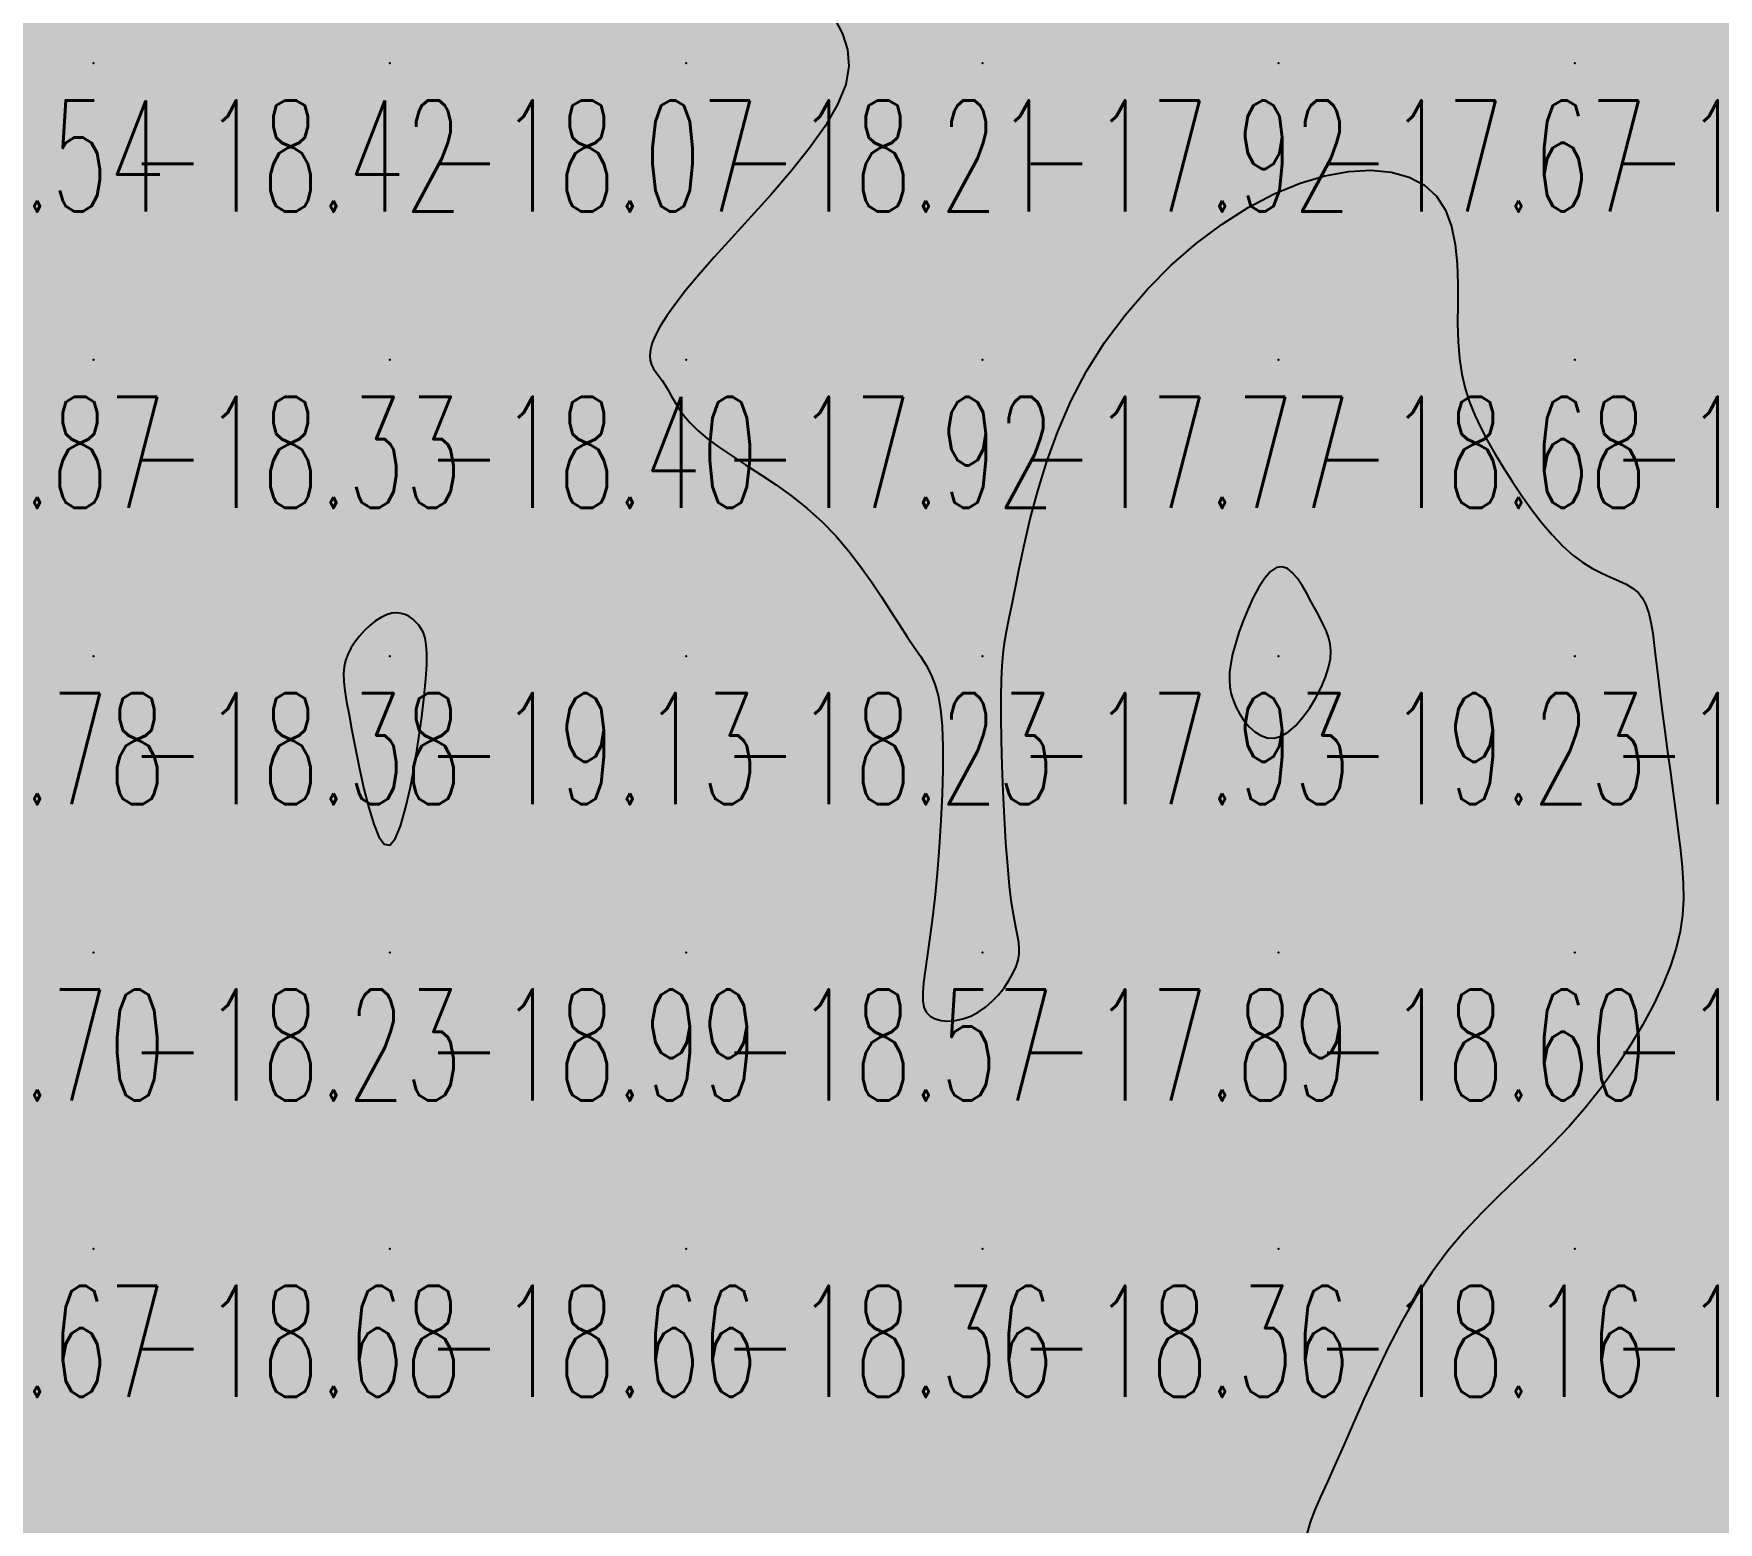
# Model space of a CAD drawing. Header units: millimetres. Extents: x 88261 to 90953, y 390274 to 392322.
# Drawn here: x 89418.2 to 89475.1, y 390968 to 391018.2 of the extents above; entities that cross this region are included whole.
import ezdxf
from ezdxf.enums import TextEntityAlignment as Align

# ---------------------------------------------------------------- set-up
doc = ezdxf.new("R2010")
doc.units = ezdxf.units.MM
doc.header["$LTSCALE"] = 25
for name, color, linetype in [('CN_03_00', 7, 'Continuous'), ('COTEAlt', 7, 'Continuous'), ('TN_COLORIAGE', 7, 'Continuous')]:
    doc.layers.add(name, color=color, linetype=linetype)
doc.styles.add('Simplex 1.0', font='Simplex.shx', dxfattribs={"width": 0.99, "height": 2.5})
doc.styles.get("Standard").update_dxf_attribs({"font": 'times.ttf'})

# ---------------------------------------------------------------- blocks, each defined once
blk = doc.blocks.new('COTE')
at = {"color": 0}
blk.add_point((0, 0), dxfattribs=at)
at = {"layer": 'COTEAlt'}
blk.add_attdef('ALT', text='', height=3.75, dxfattribs=at).set_placement((1.25, -1.25), align=Align.TOP_LEFT)

msp = doc.modelspace()

# ---------------------------------------------------------------- linework, layer by layer
at = {"layer": 'CN_03_00', "elevation": -18, "flags": 128}
msp.add_lwpolyline([(89445.261, 391018.748), (89445.524, 391018.237), (89445.695, 391017.706), (89445.743, 391017.141), (89445.639, 391016.525), (89445.365, 391015.847), (89444.942, 391015.12), (89444.406, 391014.361), (89443.789, 391013.587), (89443.126, 391012.816), (89442.45, 391012.065), (89441.796, 391011.352), (89441.196, 391010.693), (89440.679, 391010.104), (89440.245, 391009.582), (89439.887, 391009.122), (89439.601, 391008.719), (89439.38, 391008.368), (89439.217, 391008.065), (89439.108, 391007.803), (89439.046, 391007.579), (89439.025, 391007.385), (89439.04, 391007.218), (89439.084, 391007.069), (89439.152, 391006.932), (89439.238, 391006.801), (89439.336, 391006.67), (89439.44, 391006.532), (89439.544, 391006.38), (89439.646, 391006.21), (89439.751, 391006.021), (89439.869, 391005.815), (89440.008, 391005.593), (89440.178, 391005.357), (89440.389, 391005.107), (89440.648, 391004.847), (89440.965, 391004.576), (89441.346, 391004.295), (89441.782, 391004.002), (89442.259, 391003.693), (89442.766, 391003.364), (89443.289, 391003.012), (89443.817, 391002.632), (89444.335, 391002.221), (89444.833, 391001.775), (89445.299, 391001.293), (89445.732, 391000.786), (89446.133, 391000.265), (89446.504, 390999.742), (89446.847, 390999.231), (89447.161, 390998.743), (89447.449, 390998.292), (89447.711, 390997.889), (89447.949, 390997.54), (89448.162, 390997.23), (89448.35, 390996.934), (89448.512, 390996.63), (89448.648, 390996.295), (89448.756, 390995.906), (89448.837, 390995.439), (89448.889, 390994.872), (89448.914, 390994.19), (89448.912, 390993.413), (89448.889, 390992.568), (89448.846, 390991.685), (89448.788, 390990.791), (89448.719, 390989.915), (89448.64, 390989.084), (89448.556, 390988.327), (89448.47, 390987.666), (89448.389, 390987.099), (89448.318, 390986.617), (89448.265, 390986.214), (89448.235, 390985.881), (89448.236, 390985.609), (89448.274, 390985.392), (89448.355, 390985.22), (89448.483, 390985.088), (89448.652, 390984.993), (89448.856, 390984.936), (89449.086, 390984.918), (89449.334, 390984.937), (89449.593, 390984.994), (89449.855, 390985.088), (89450.111, 390985.221), (89450.356, 390985.39), (89450.585, 390985.589), (89450.794, 390985.81), (89450.982, 390986.046), (89451.146, 390986.288), (89451.281, 390986.53), (89451.386, 390986.762), (89451.457, 390986.977), (89451.492, 390987.173), (89451.497, 390987.363), (89451.475, 390987.567), (89451.433, 390987.805), (89451.376, 390988.095), (89451.309, 390988.456), (89451.238, 390988.909), (89451.168, 390989.473), (89451.104, 390990.157), (89451.046, 390990.939), (89450.997, 390991.786), (89450.955, 390992.665), (89450.923, 390993.545), (89450.9, 390994.393), (89450.887, 390995.177), (89450.884, 390995.864), (89450.893, 390996.433), (89450.914, 390996.905), (89450.948, 390997.313), (89450.997, 390997.688), (89451.061, 390998.062), (89451.142, 390998.468), (89451.241, 390998.939), (89451.358, 390999.505), (89451.496, 391000.191), (89451.663, 391000.984), (89451.867, 391001.864), (89452.118, 391002.811), (89452.424, 391003.803), (89452.794, 391004.82), (89453.237, 391005.842), (89453.762, 391006.848), (89454.374, 391007.819), (89455.064, 391008.745), (89455.818, 391009.616), (89456.624, 391010.424), (89457.469, 391011.159), (89458.339, 391011.812), (89459.221, 391012.375), (89460.103, 391012.839), (89460.971, 391013.197), (89461.813, 391013.447), (89462.615, 391013.591), (89463.365, 391013.629), (89464.049, 391013.564), (89464.656, 391013.395), (89465.171, 391013.124), (89465.582, 391012.752), (89465.882, 391012.283), (89466.084, 391011.734), (89466.207, 391011.123), (89466.27, 391010.472), (89466.293, 391009.798), (89466.294, 391009.123), (89466.292, 391008.465), (89466.306, 391007.844), (89466.353, 391007.275), (89466.434, 391006.752), (89466.547, 391006.267), (89466.692, 391005.809), (89466.867, 391005.369), (89467.071, 391004.936), (89467.302, 391004.502), (89467.559, 391004.055), (89467.841, 391003.591), (89468.144, 391003.115), (89468.463, 391002.64), (89468.796, 391002.176), (89469.138, 391001.733), (89469.484, 391001.323), (89469.833, 391000.956), (89470.178, 391000.643), (89470.517, 391000.391), (89470.845, 391000.191), (89471.159, 391000.03), (89471.454, 390999.897), (89471.728, 390999.777), (89471.976, 390999.659), (89472.194, 390999.53), (89472.379, 390999.377), (89472.528, 390999.188), (89472.646, 390998.961), (89472.739, 390998.69), (89472.813, 390998.374), (89472.875, 390998.008), (89472.93, 390997.592), (89472.984, 390997.12), (89473.045, 390996.591), (89473.116, 390996.003), (89473.197, 390995.368), (89473.285, 390994.698), (89473.377, 390994.007), (89473.471, 390993.308), (89473.564, 390992.614), (89473.654, 390991.937), (89473.738, 390991.292), (89473.812, 390990.688), (89473.871, 390990.117), (89473.907, 390989.568), (89473.911, 390989.031), (89473.878, 390988.495), (89473.8, 390987.949), (89473.669, 390987.382), (89473.478, 390986.782), (89473.221, 390986.144), (89472.903, 390985.473), (89472.53, 390984.78), (89472.108, 390984.076), (89471.643, 390983.372), (89471.142, 390982.677), (89470.609, 390982.002), (89470.052, 390981.358), (89469.476, 390980.751), (89468.888, 390980.171), (89468.293, 390979.604), (89467.697, 390979.034), (89467.106, 390978.447), (89466.525, 390977.829), (89465.961, 390977.166), (89465.419, 390976.442), (89464.904, 390975.649), (89464.418, 390974.805), (89463.962, 390973.932), (89463.536, 390973.052), (89463.141, 390972.189), (89462.778, 390971.366), (89462.448, 390970.605), (89462.151, 390969.93), (89461.889, 390969.355), (89461.662, 390968.862), (89461.472, 390968.424), (89461.318, 390968.015), (89461.201, 390967.609)], dxfattribs=at)
at = {"layer": 'CN_03_00', "elevation": -19, "flags": 128}
for points in [[(89461.995, 390997.144), (89462.011, 390997.408), (89461.988, 390997.65), (89461.933, 390997.878), (89461.851, 390998.1), (89461.746, 390998.324), (89461.624, 390998.556), (89461.49, 390998.804), (89461.349, 390999.072), (89461.201, 390999.348), (89461.047, 390999.614), (89460.886, 390999.854), (89460.718, 391000.051), (89460.544, 391000.189), (89460.362, 391000.251), (89460.173, 391000.221), (89459.978, 391000.088), (89459.781, 390999.864), (89459.585, 390999.567), (89459.395, 390999.217), (89459.216, 390998.832), (89459.053, 390998.429), (89458.909, 390998.028), (89458.789, 390997.646), (89458.697, 390997.299), (89458.633, 390996.985), (89458.596, 390996.698), (89458.588, 390996.434), (89458.606, 390996.188), (89458.651, 390995.953), (89458.722, 390995.725), (89458.82, 390995.499), (89458.943, 390995.272), (89459.089, 390995.053), (89459.256, 390994.852), (89459.442, 390994.682), (89459.645, 390994.554), (89459.863, 390994.479), (89460.093, 390994.468), (89460.332, 390994.533), (89460.579, 390994.68), (89460.827, 390994.899), (89461.069, 390995.174), (89461.297, 390995.49), (89461.505, 390995.831), (89461.686, 390996.182), (89461.832, 390996.528), (89461.937, 390996.852), (89461.995, 390997.144)], [(89431.467, 390996.471), (89431.495, 390996.943), (89431.499, 390997.319), (89431.48, 390997.613), (89431.442, 390997.84), (89431.385, 390998.016), (89431.313, 390998.156), (89431.227, 390998.275), (89431.13, 390998.385), (89431.021, 390998.484), (89430.901, 390998.569), (89430.77, 390998.636), (89430.628, 390998.679), (89430.476, 390998.696), (89430.312, 390998.682), (89430.139, 390998.632), (89429.956, 390998.544), (89429.767, 390998.423), (89429.579, 390998.273), (89429.397, 390998.101), (89429.226, 390997.911), (89429.07, 390997.71), (89428.936, 390997.503), (89428.829, 390997.296), (89428.753, 390997.091), (89428.707, 390996.878), (89428.689, 390996.645), (89428.699, 390996.379), (89428.733, 390996.066), (89428.792, 390995.694), (89428.872, 390995.251), (89428.973, 390994.722), (89429.092, 390994.105), (89429.227, 390993.435), (89429.376, 390992.759), (89429.536, 390992.12), (89429.706, 390991.565), (89429.883, 390991.139), (89430.064, 390990.887), (89430.248, 390990.854), (89430.431, 390991.07), (89430.611, 390991.502), (89430.784, 390992.102), (89430.945, 390992.819), (89431.093, 390993.605), (89431.222, 390994.411), (89431.33, 390995.188), (89431.412, 390995.888), (89431.467, 390996.471)]]:
    msp.add_lwpolyline(points, close=True, dxfattribs=at)
at = {"layer": 'TN_COLORIAGE', "color": 203}
for points in [[(89410.249, 391017.239, -18.445), (89420.249, 391017.239, -18.445), (89420.249, 391027.239, -18.445)], [(89410.249, 391027.239, -18.445), (89410.249, 391017.239, -18.445), (89420.249, 391027.239, -18.445)], [(89420.249, 391017.239, -18.192), (89430.249, 391017.239, -18.192), (89430.249, 391027.239, -18.192)], [(89420.249, 391027.239, -18.192), (89420.249, 391017.239, -18.192), (89430.249, 391027.239, -18.192)], [(89430.249, 391017.239, -18.148), (89440.249, 391017.239, -18.148), (89440.249, 391027.239, -18.148)], [(89430.249, 391027.239, -18.148), (89430.249, 391017.239, -18.148), (89440.249, 391027.239, -18.148)], [(89440.249, 391017.239, -18), (89443.281, 391020.272, -18), (89440.249, 391027.239, -18), (89442.571, 391027.239, -18)], [(89443.281, 391020.272, -18.214), (89447.577, 391017.239, -18.214), (89440.249, 391017.239, -18.214)], [(89410.249, 391017.239, -18), (89410.249, 391009.121, -18), (89420.249, 391017.239, -18), (89412.544, 391009.534, -18)], [(89420.249, 391017.239, -18), (89412.544, 391009.534, -18), (89420.249, 391007.239, -18), (89413.027, 391007.239, -18)], [(89420.249, 391007.239, -18.074), (89430.249, 391007.239, -18.074), (89430.249, 391017.239, -18.074)], [(89420.249, 391017.239, -18.074), (89420.249, 391007.239, -18.074), (89430.249, 391017.239, -18.074)], [(89430.249, 391007.239, -18), (89438.606, 391007.239, -18), (89440.249, 391017.239, -18), (89440.249, 391009.921, -18)], [(89430.249, 391017.239, -18.214), (89430.249, 391007.239, -18.214), (89440.249, 391017.239, -18.214)], [(89440.249, 391009.921, -18.214), (89447.577, 391017.239, -18.214), (89440.249, 391017.239, -18.214)], [(89460.249, 391013.994, -18.677), (89452.794, 391007.239, -18.677), (89460.249, 391007.239, -18.677)], [(89466.829, 391013.82, -18.677), (89460.249, 391013.994, -18.677), (89460.249, 391007.239, -18.677)], [(89465.928, 391007.239, -18.677), (89466.829, 391013.82, -18.677), (89460.249, 391007.239, -18.677)], [(89410.249, 390997.239, -18.325), (89420.249, 390997.239, -18.325), (89420.249, 391007.239, -18.325)], [(89410.249, 390997.239, -18), (89410.249, 391005.852, -18), (89420.249, 391007.239, -18), (89413.027, 391007.239, -18)], [(89430.249, 390999.053, -18.376), (89428.488, 390997.239, -18.376), (89430.249, 391007.239, -18.376), (89420.249, 390997.239, -18.376)], [(89420.249, 391007.239, -18.398), (89420.249, 390997.239, -18.398), (89430.249, 391007.239, -18.398)], [(89430.249, 390999.053, -18), (89431.349, 390998.34, -18), (89430.249, 391007.239, -18), (89439.603, 391006.593, -18)], [(89439.603, 391006.593, -18.398), (89438.606, 391007.239, -18.398), (89430.249, 391007.239, -18.398)], [(89460.249, 391001.384, -18), (89458.484, 390997.239, -18), (89460.249, 391007.239, -18), (89450.765, 390997.239, -18)], [(89450.765, 390997.239, -18.677), (89451.147, 390998.138, -18.677), (89460.249, 391007.239, -18.677)], [(89452.794, 391007.239, -18.677), (89451.147, 390998.138, -18.677), (89460.249, 391007.239, -18.677)], [(89460.249, 391001.384, -18), (89461.56, 390998.55, -18), (89460.249, 391007.239, -18), (89467.295, 391004.285, -18)], [(89467.295, 391004.285, -18.677), (89465.928, 391007.239, -18.677), (89460.249, 391007.239, -18.677)], [(89431.719, 390997.239, -18), (89431.349, 390998.34, -18), (89440.249, 390997.239, -18), (89439.603, 391006.593, -18)], [(89439.603, 391006.593, -18.226), (89440.249, 391004.669, -18.226), (89440.249, 390997.239, -18.226)], [(89445.195, 391002.185, -18.226), (89440.249, 391004.669, -18.226), (89440.249, 390997.239, -18.226)], [(89462.453, 390997.239, -18), (89461.56, 390998.55, -18), (89470.249, 390997.239, -18), (89467.295, 391004.285, -18)], [(89467.295, 391004.285, -18.192), (89470.249, 390999.951, -18.192), (89470.249, 390997.239, -18.192)], [(89445.195, 391002.185, -18.226), (89447.969, 390997.239, -18.226), (89440.249, 390997.239, -18.226)], [(89472.777, 390999.768, -18.192), (89470.249, 390999.951, -18.192), (89470.249, 390997.239, -18.192)], [(89472.777, 390999.768, -18.192), (89472.916, 390997.239, -18.192), (89470.249, 390997.239, -18.192)], [(89410.249, 390987.239, -18.376), (89420.249, 390987.239, -18.376), (89420.249, 390997.239, -18.376)], [(89410.249, 390997.239, -18.376), (89410.249, 390987.239, -18.376), (89420.249, 390997.239, -18.376)], [(89428.488, 390997.239, -18.229), (89428.775, 390995.765, -18.229), (89420.249, 390997.239, -18.229), (89420.249, 390987.239, -18.229)], [(89430.249, 390987.239, -18.226), (89440.249, 390987.239, -18.226), (89440.249, 390997.239, -18.226)], [(89430.249, 390988.03, -18.226), (89431.719, 390997.239, -18.226), (89430.249, 390987.239, -18.226), (89440.249, 390997.239, -18.226)], [(89440.249, 390987.239, -18), (89449.197, 390996.188, -18), (89440.249, 390997.239, -18), (89447.969, 390997.239, -18)], [(89458.484, 390997.239, -18), (89450.765, 390997.239, -18), (89458.546, 390995.537, -18), (89451.099, 390988.089, -18)], [(89460.249, 390987.239, -18.192), (89470.249, 390987.239, -18.192), (89470.249, 390997.239, -18.192)], [(89460.249, 390993.606, -18.192), (89462.453, 390997.239, -18.192), (89460.249, 390987.239, -18.192), (89470.249, 390997.239, -18.192)], [(89470.249, 390987.239, -18), (89473.828, 390990.819, -18), (89470.249, 390997.239, -18), (89472.916, 390997.239, -18)], [(89448.578, 390987.239, -18.569), (89449.197, 390996.188, -18.569), (89440.249, 390987.239, -18.569)], [(89430.249, 390988.03, -18.229), (89428.775, 390995.765, -18.229), (89430.249, 390987.239, -18.229), (89420.249, 390987.239, -18.229)], [(89460.249, 390993.606, -18), (89458.546, 390995.537, -18), (89460.249, 390987.239, -18), (89451.099, 390988.089, -18)], [(89473.828, 390990.819, -18.294), (89474.197, 390987.239, -18.294), (89470.249, 390987.239, -18.294)], [(89451.099, 390988.089, -18.6), (89451.848, 390987.239, -18.6), (89460.249, 390987.239, -18.6)], [(89410.249, 390977.239, -18.229), (89420.249, 390977.239, -18.229), (89420.249, 390987.239, -18.229)], [(89410.249, 390987.239, -18.229), (89410.249, 390977.239, -18.229), (89420.249, 390987.239, -18.229)], [(89420.249, 390977.239, -18.989), (89430.249, 390977.239, -18.989), (89430.249, 390987.239, -18.989)], [(89420.249, 390987.239, -18.989), (89420.249, 390977.239, -18.989), (89430.249, 390987.239, -18.989)], [(89430.249, 390977.239, -18.569), (89440.249, 390977.239, -18.569), (89440.249, 390987.239, -18.569)], [(89430.249, 390987.239, -18.569), (89430.249, 390977.239, -18.569), (89440.249, 390987.239, -18.569)], [(89440.249, 390987.239, -18), (89448.578, 390987.239, -18), (89440.249, 390977.239, -18), (89447.825, 390984.816, -18)], [(89450.249, 390977.239, -18.6), (89460.249, 390977.239, -18.6), (89460.249, 390987.239, -18.6)], [(89460.249, 390987.239, -18), (89451.848, 390987.239, -18), (89450.249, 390977.239, -18), (89450.249, 390984.817, -18)], [(89470.249, 390987.239, -18), (89470.249, 390980.917, -18), (89460.249, 390977.239, -18), (89465.12, 390977.239, -18)], [(89460.249, 390987.239, -18.294), (89460.249, 390977.239, -18.294), (89470.249, 390987.239, -18.294)], [(89474.197, 390987.239, -18.294), (89470.249, 390980.917, -18.294), (89470.249, 390987.239, -18.294)], [(89450.249, 390977.239, -18), (89450.249, 390984.817, -18), (89440.249, 390977.239, -18), (89447.825, 390984.816, -18)], [(89410.249, 390967.239, -18.684), (89420.249, 390967.239, -18.684), (89420.249, 390977.239, -18.684)], [(89410.249, 390977.239, -18.684), (89410.249, 390967.239, -18.684), (89420.249, 390977.239, -18.684)], [(89420.249, 390967.239, -18.661), (89430.249, 390967.239, -18.661), (89430.249, 390977.239, -18.661)], [(89420.249, 390977.239, -18.661), (89420.249, 390967.239, -18.661), (89430.249, 390977.239, -18.661)], [(89430.249, 390967.239, -18.357), (89440.249, 390967.239, -18.357), (89440.249, 390977.239, -18.357)], [(89430.249, 390977.239, -18.357), (89430.249, 390967.239, -18.357), (89440.249, 390977.239, -18.357)], [(89440.249, 390967.239, -18.357), (89450.249, 390967.239, -18.357), (89450.249, 390977.239, -18.357)], [(89440.249, 390977.239, -18.357), (89440.249, 390967.239, -18.357), (89450.249, 390977.239, -18.357)], [(89450.249, 390967.239, -18.162), (89460.249, 390967.239, -18.162), (89460.249, 390977.239, -18.162)], [(89450.249, 390977.239, -18.162), (89450.249, 390967.239, -18.162), (89460.249, 390977.239, -18.162)], [(89460.249, 390977.239, -18), (89465.12, 390977.239, -18), (89460.249, 390967.239, -18), (89461.785, 390968.776, -18)], [(89460.649, 390967.239, -18.031), (89461.785, 390968.776, -18.031), (89460.249, 390967.239, -18.031)]]:
    msp.add_solid(points, dxfattribs=at)
at = {"layer": 'TN_COLORIAGE', "color": 193}
for points in [[(89447.577, 391017.239, -17.509), (89443.281, 391020.272, -17.509), (89450.249, 391017.239, -17.509), (89450.249, 391027.239, -17.509)], [(89457.207, 391024.197, -17.509), (89459.6, 391027.239, -17.509), (89450.249, 391017.239, -17.509), (89450.249, 391027.239, -17.509)], [(89470.249, 391017.239, -17.31), (89480.249, 391017.239, -17.31), (89480.249, 391027.239, -17.31)], [(89470.249, 391026.103, -17.31), (89470.863, 391027.239, -17.31), (89470.249, 391017.239, -17.31), (89480.249, 391027.239, -17.31)], [(89457.207, 391024.197, -17.675), (89460.249, 391026.291, -17.675), (89450.249, 391017.239, -17.675), (89460.249, 391017.239, -17.675)], [(89460.249, 391026.291, -17.675), (89469.03, 391026.021, -17.675), (89460.249, 391017.239, -17.675)], [(89469.03, 391026.021, -17.648), (89470.249, 391026.103, -17.648), (89460.249, 391017.239, -17.648), (89470.249, 391017.239, -17.648)], [(89440.249, 391007.239, -17.922), (89450.249, 391007.239, -17.922), (89450.249, 391017.239, -17.922)], [(89447.577, 391017.239, -17.922), (89440.249, 391009.921, -17.922), (89450.249, 391017.239, -17.922), (89440.249, 391007.239, -17.922)], [(89452.794, 391007.239, -17.675), (89460.249, 391013.994, -17.675), (89450.249, 391007.239, -17.675), (89460.249, 391017.239, -17.675)], [(89450.249, 391017.239, -17.675), (89450.249, 391007.239, -17.675), (89460.249, 391017.239, -17.675)], [(89460.249, 391013.994, -17.648), (89466.829, 391013.82, -17.648), (89460.249, 391017.239, -17.648), (89470.249, 391017.239, -17.648)], [(89466.829, 391013.82, -17.485), (89465.928, 391007.239, -17.485), (89470.249, 391017.239, -17.485), (89470.249, 391007.239, -17.485)], [(89470.249, 391007.239, -17.54), (89480.249, 391007.239, -17.54), (89480.249, 391017.239, -17.54)], [(89470.249, 391017.239, -17.54), (89470.249, 391007.239, -17.54), (89480.249, 391017.239, -17.54)], [(89440.249, 391009.921, -17.922), (89438.606, 391007.239, -17.922), (89440.249, 391007.239, -17.922)], [(89438.606, 391007.239, -17.922), (89439.603, 391006.593, -17.922), (89440.249, 391007.239, -17.922)], [(89440.249, 391004.669, -17.922), (89439.603, 391006.593, -17.922), (89440.249, 391007.239, -17.922)], [(89440.249, 391004.669, -17.769), (89445.195, 391002.185, -17.769), (89440.249, 391007.239, -17.769), (89450.249, 391007.239, -17.769)], [(89447.969, 390997.239, -17.769), (89445.195, 391002.185, -17.769), (89450.249, 390997.239, -17.769), (89450.249, 391007.239, -17.769)], [(89451.147, 390998.138, -17.769), (89452.794, 391007.239, -17.769), (89450.249, 390997.239, -17.769), (89450.249, 391007.239, -17.769)], [(89465.928, 391007.239, -17.485), (89467.295, 391004.285, -17.485), (89470.249, 391007.239, -17.485)], [(89470.249, 390999.951, -17.485), (89467.295, 391004.285, -17.485), (89470.249, 391007.239, -17.485)], [(89470.249, 390999.951, -17.434), (89472.777, 390999.768, -17.434), (89470.249, 391007.239, -17.434), (89480.249, 391007.239, -17.434)], [(89472.916, 390997.239, -17.434), (89472.777, 390999.768, -17.434), (89480.249, 390997.239, -17.434), (89480.249, 391007.239, -17.434)], [(89451.147, 390998.138, -17.933), (89450.765, 390997.239, -17.933), (89450.249, 390997.239, -17.933)], [(89447.969, 390997.239, -17.933), (89449.197, 390996.188, -17.933), (89450.249, 390997.239, -17.933)], [(89449.197, 390996.188, -17.886), (89448.578, 390987.239, -17.886), (89450.249, 390997.239, -17.886), (89450.249, 390987.239, -17.886)], [(89450.765, 390997.239, -17.886), (89451.099, 390988.089, -17.886), (89450.249, 390997.239, -17.886), (89450.249, 390987.239, -17.886)], [(89472.916, 390997.239, -17.473), (89473.828, 390990.819, -17.473), (89480.249, 390997.239, -17.473)], [(89474.197, 390987.239, -17.473), (89473.828, 390990.819, -17.473), (89480.249, 390987.239, -17.473), (89480.249, 390997.239, -17.473)], [(89451.848, 390987.239, -17.886), (89451.099, 390988.089, -17.886), (89450.249, 390987.239, -17.886)], [(89447.825, 390984.816, -17.886), (89450.249, 390984.817, -17.886), (89450.249, 390987.239, -17.886)], [(89447.825, 390984.816, -17.886), (89448.578, 390987.239, -17.886), (89450.249, 390987.239, -17.886)], [(89450.249, 390984.817, -17.886), (89451.848, 390987.239, -17.886), (89450.249, 390987.239, -17.886)], [(89470.249, 390977.239, -17.55), (89480.249, 390977.239, -17.55), (89480.249, 390987.239, -17.55)], [(89470.249, 390980.917, -17.55), (89474.197, 390987.239, -17.55), (89470.249, 390977.239, -17.55), (89480.249, 390987.239, -17.55)], [(89465.12, 390977.239, -17.829), (89470.249, 390980.917, -17.829), (89470.249, 390977.239, -17.829)], [(89461.785, 390968.776, -17.257), (89460.649, 390967.239, -17.257), (89470.249, 390977.239, -17.257), (89470.249, 390967.239, -17.257)], [(89461.785, 390968.776, -17.829), (89465.12, 390977.239, -17.829), (89470.249, 390977.239, -17.829)], [(89470.249, 390967.239, -17.511), (89480.249, 390967.239, -17.511), (89480.249, 390977.239, -17.511)], [(89470.249, 390977.239, -17.511), (89470.249, 390967.239, -17.511), (89480.249, 390977.239, -17.511)]]:
    msp.add_solid(points, dxfattribs=at)
at = {"layer": 'TN_COLORIAGE', "color": 213}
for points in [[(89458.484, 390997.239, -19.229), (89460.249, 391001.384, -19.229), (89460.249, 390997.239, -19.229)], [(89461.56, 390998.55, -19.229), (89460.249, 391001.384, -19.229), (89460.249, 390997.239, -19.229)], [(89428.488, 390997.239, -19.133), (89430.249, 390999.053, -19.133), (89430.249, 390997.239, -19.133)], [(89431.349, 390998.34, -19.133), (89430.249, 390999.053, -19.133), (89430.249, 390997.239, -19.133)], [(89431.349, 390998.34, -19.133), (89431.719, 390997.239, -19.133), (89430.249, 390997.239, -19.133)], [(89461.56, 390998.55, -19.229), (89462.453, 390997.239, -19.229), (89460.249, 390997.239, -19.229)], [(89428.775, 390995.765, -19.133), (89428.488, 390997.239, -19.133), (89430.249, 390997.239, -19.133)], [(89428.775, 390995.765, -19.133), (89430.249, 390988.03, -19.133), (89430.249, 390997.239, -19.133)], [(89431.719, 390997.239, -19.133), (89430.249, 390988.03, -19.133), (89430.249, 390997.239, -19.133)], [(89458.546, 390995.537, -19.229), (89458.484, 390997.239, -19.229), (89460.249, 390997.239, -19.229)], [(89458.546, 390995.537, -19.229), (89460.249, 390993.606, -19.229), (89460.249, 390997.239, -19.229)], [(89462.453, 390997.239, -19.229), (89460.249, 390993.606, -19.229), (89460.249, 390997.239, -19.229)]]:
    msp.add_solid(points, dxfattribs=at)

# ---------------------------------------------------------------- block references
at = {"layer": 'COTEAlt'}
ref = msp.add_blockref('COTE', (89410.249, 391017.239), dxfattribs=at)
ref.add_attrib('ALT', '-18.54', dxfattribs={"height": 3.75, "style": 'Simplex 1.0', "width": 0.6}).set_placement((89411.499, 391015.989), align=Align.TOP_LEFT)
ref = msp.add_blockref('COTE', (89420.249, 391017.239), dxfattribs=at)
ref.add_attrib('ALT', '-18.42', dxfattribs={"height": 3.75, "style": 'Simplex 1.0', "width": 0.6}).set_placement((89421.499, 391015.989), align=Align.TOP_LEFT)
ref = msp.add_blockref('COTE', (89430.249, 391017.239), dxfattribs=at)
ref.add_attrib('ALT', '-18.07', dxfattribs={"height": 3.75, "style": 'Simplex 1.0', "width": 0.6}).set_placement((89431.499, 391015.989), align=Align.TOP_LEFT)
ref = msp.add_blockref('COTE', (89440.249, 391017.239), dxfattribs=at)
ref.add_attrib('ALT', '-18.21', dxfattribs={"height": 3.75, "style": 'Simplex 1.0', "width": 0.6}).set_placement((89441.499, 391015.989), align=Align.TOP_LEFT)
ref = msp.add_blockref('COTE', (89450.249, 391017.239), dxfattribs=at)
ref.add_attrib('ALT', '-17.92', dxfattribs={"height": 3.75, "style": 'Simplex 1.0', "width": 0.6}).set_placement((89451.499, 391015.989), align=Align.TOP_LEFT)
ref = msp.add_blockref('COTE', (89460.249, 391017.239), dxfattribs=at)
ref.add_attrib('ALT', '-17.67', dxfattribs={"height": 3.75, "style": 'Simplex 1.0', "width": 0.6}).set_placement((89461.499, 391015.989), align=Align.TOP_LEFT)
ref = msp.add_blockref('COTE', (89470.249, 391017.239), dxfattribs=at)
ref.add_attrib('ALT', '-17.65', dxfattribs={"height": 3.75, "style": 'Simplex 1.0', "width": 0.6}).set_placement((89471.499, 391015.989), align=Align.TOP_LEFT)
ref = msp.add_blockref('COTE', (89410.249, 391007.239), dxfattribs=at)
ref.add_attrib('ALT', '-17.87', dxfattribs={"height": 3.75, "style": 'Simplex 1.0', "width": 0.6}).set_placement((89411.499, 391005.989), align=Align.TOP_LEFT)
ref = msp.add_blockref('COTE', (89420.249, 391007.239), dxfattribs=at)
ref.add_attrib('ALT', '-18.33', dxfattribs={"height": 3.75, "style": 'Simplex 1.0', "width": 0.6}).set_placement((89421.499, 391005.989), align=Align.TOP_LEFT)
ref = msp.add_blockref('COTE', (89430.249, 391007.239), dxfattribs=at)
ref.add_attrib('ALT', '-18.40', dxfattribs={"height": 3.75, "style": 'Simplex 1.0', "width": 0.6}).set_placement((89431.499, 391005.989), align=Align.TOP_LEFT)
ref = msp.add_blockref('COTE', (89440.249, 391007.239), dxfattribs=at)
ref.add_attrib('ALT', '-17.92', dxfattribs={"height": 3.75, "style": 'Simplex 1.0', "width": 0.6}).set_placement((89441.499, 391005.989), align=Align.TOP_LEFT)
ref = msp.add_blockref('COTE', (89450.249, 391007.239), dxfattribs=at)
ref.add_attrib('ALT', '-17.77', dxfattribs={"height": 3.75, "style": 'Simplex 1.0', "width": 0.6}).set_placement((89451.499, 391005.989), align=Align.TOP_LEFT)
ref = msp.add_blockref('COTE', (89460.249, 391007.239), dxfattribs=at)
ref.add_attrib('ALT', '-18.68', dxfattribs={"height": 3.75, "style": 'Simplex 1.0', "width": 0.6}).set_placement((89461.499, 391005.989), align=Align.TOP_LEFT)
ref = msp.add_blockref('COTE', (89470.249, 391007.239), dxfattribs=at)
ref.add_attrib('ALT', '-17.48', dxfattribs={"height": 3.75, "style": 'Simplex 1.0', "width": 0.6}).set_placement((89471.499, 391005.989), align=Align.TOP_LEFT)
ref = msp.add_blockref('COTE', (89410.249, 390997.239), dxfattribs=at)
ref.add_attrib('ALT', '-18.78', dxfattribs={"height": 3.75, "style": 'Simplex 1.0', "width": 0.6}).set_placement((89411.499, 390995.989), align=Align.TOP_LEFT)
ref = msp.add_blockref('COTE', (89420.249, 390997.239), dxfattribs=at)
ref.add_attrib('ALT', '-18.38', dxfattribs={"height": 3.75, "style": 'Simplex 1.0', "width": 0.6}).set_placement((89421.499, 390995.989), align=Align.TOP_LEFT)
ref = msp.add_blockref('COTE', (89430.249, 390997.239), dxfattribs=at)
ref.add_attrib('ALT', '-19.13', dxfattribs={"height": 3.75, "style": 'Simplex 1.0', "width": 0.6}).set_placement((89431.499, 390995.989), align=Align.TOP_LEFT)
ref = msp.add_blockref('COTE', (89440.249, 390997.239), dxfattribs=at)
ref.add_attrib('ALT', '-18.23', dxfattribs={"height": 3.75, "style": 'Simplex 1.0', "width": 0.6}).set_placement((89441.499, 390995.989), align=Align.TOP_LEFT)
ref = msp.add_blockref('COTE', (89450.249, 390997.239), dxfattribs=at)
ref.add_attrib('ALT', '-17.93', dxfattribs={"height": 3.75, "style": 'Simplex 1.0', "width": 0.6}).set_placement((89451.499, 390995.989), align=Align.TOP_LEFT)
ref = msp.add_blockref('COTE', (89460.249, 390997.239), dxfattribs=at)
ref.add_attrib('ALT', '-19.23', dxfattribs={"height": 3.75, "style": 'Simplex 1.0', "width": 0.6}).set_placement((89461.499, 390995.989), align=Align.TOP_LEFT)
ref = msp.add_blockref('COTE', (89470.249, 390997.239), dxfattribs=at)
ref.add_attrib('ALT', '-18.19', dxfattribs={"height": 3.75, "style": 'Simplex 1.0', "width": 0.6}).set_placement((89471.499, 390995.989), align=Align.TOP_LEFT)
ref = msp.add_blockref('COTE', (89410.249, 390987.239), dxfattribs=at)
ref.add_attrib('ALT', '-18.70', dxfattribs={"height": 3.75, "style": 'Simplex 1.0', "width": 0.6}).set_placement((89411.499, 390985.989), align=Align.TOP_LEFT)
ref = msp.add_blockref('COTE', (89420.249, 390987.239), dxfattribs=at)
ref.add_attrib('ALT', '-18.23', dxfattribs={"height": 3.75, "style": 'Simplex 1.0', "width": 0.6}).set_placement((89421.499, 390985.989), align=Align.TOP_LEFT)
ref = msp.add_blockref('COTE', (89430.249, 390987.239), dxfattribs=at)
ref.add_attrib('ALT', '-18.99', dxfattribs={"height": 3.75, "style": 'Simplex 1.0', "width": 0.6}).set_placement((89431.499, 390985.989), align=Align.TOP_LEFT)
ref = msp.add_blockref('COTE', (89440.249, 390987.239), dxfattribs=at)
ref.add_attrib('ALT', '-18.57', dxfattribs={"height": 3.75, "style": 'Simplex 1.0', "width": 0.6}).set_placement((89441.499, 390985.989), align=Align.TOP_LEFT)
ref = msp.add_blockref('COTE', (89450.249, 390987.239), dxfattribs=at)
ref.add_attrib('ALT', '-17.89', dxfattribs={"height": 3.75, "style": 'Simplex 1.0', "width": 0.6}).set_placement((89451.499, 390985.989), align=Align.TOP_LEFT)
ref = msp.add_blockref('COTE', (89460.249, 390987.239), dxfattribs=at)
ref.add_attrib('ALT', '-18.60', dxfattribs={"height": 3.75, "style": 'Simplex 1.0', "width": 0.6}).set_placement((89461.499, 390985.989), align=Align.TOP_LEFT)
ref = msp.add_blockref('COTE', (89470.249, 390987.239), dxfattribs=at)
ref.add_attrib('ALT', '-18.29', dxfattribs={"height": 3.75, "style": 'Simplex 1.0', "width": 0.6}).set_placement((89471.499, 390985.989), align=Align.TOP_LEFT)
ref = msp.add_blockref('COTE', (89410.249, 390977.239), dxfattribs=at)
ref.add_attrib('ALT', '-18.67', dxfattribs={"height": 3.75, "style": 'Simplex 1.0', "width": 0.6}).set_placement((89411.499, 390975.989), align=Align.TOP_LEFT)
ref = msp.add_blockref('COTE', (89420.249, 390977.239), dxfattribs=at)
ref.add_attrib('ALT', '-18.68', dxfattribs={"height": 3.75, "style": 'Simplex 1.0', "width": 0.6}).set_placement((89421.499, 390975.989), align=Align.TOP_LEFT)
ref = msp.add_blockref('COTE', (89430.249, 390977.239), dxfattribs=at)
ref.add_attrib('ALT', '-18.66', dxfattribs={"height": 3.75, "style": 'Simplex 1.0', "width": 0.6}).set_placement((89431.499, 390975.989), align=Align.TOP_LEFT)
ref = msp.add_blockref('COTE', (89440.249, 390977.239), dxfattribs=at)
ref.add_attrib('ALT', '-18.36', dxfattribs={"height": 3.75, "style": 'Simplex 1.0', "width": 0.6}).set_placement((89441.499, 390975.989), align=Align.TOP_LEFT)
ref = msp.add_blockref('COTE', (89450.249, 390977.239), dxfattribs=at)
ref.add_attrib('ALT', '-18.36', dxfattribs={"height": 3.75, "style": 'Simplex 1.0', "width": 0.6}).set_placement((89451.499, 390975.989), align=Align.TOP_LEFT)
ref = msp.add_blockref('COTE', (89460.249, 390977.239), dxfattribs=at)
ref.add_attrib('ALT', '-18.16', dxfattribs={"height": 3.75, "style": 'Simplex 1.0', "width": 0.6}).set_placement((89461.499, 390975.989), align=Align.TOP_LEFT)
ref = msp.add_blockref('COTE', (89470.249, 390977.239), dxfattribs=at)
ref.add_attrib('ALT', '-17.83', dxfattribs={"height": 3.75, "style": 'Simplex 1.0', "width": 0.6}).set_placement((89471.499, 390975.989), align=Align.TOP_LEFT)

doc.saveas('drawing.dxf')
